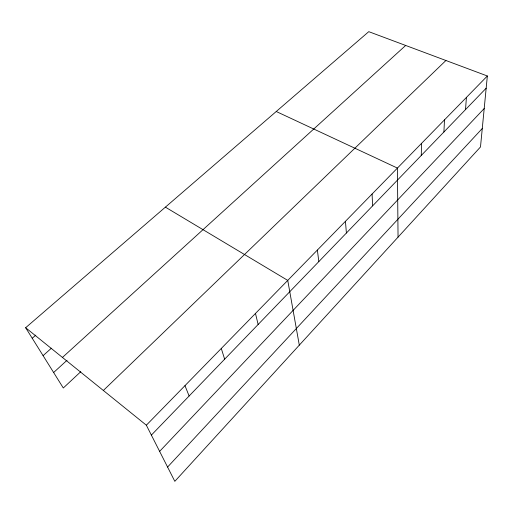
<?xml version="1.0" encoding="UTF-8"?>
<svg xmlns="http://www.w3.org/2000/svg" width="513" height="513" viewBox="0 0 513 513"><rect width="100%" height="100%" fill="white"/><g stroke="black" fill="none" stroke-linecap="round" stroke-linejoin="round"><path stroke-width="0.77" d="M421.269 155.445L421.532 143.39M443.905 131.988L444.502 119.862M465.515 109.596L466.42 97.412M487.35 75.982L480.489 146.955L174.818 481.335L146.352 425.2L25.65 327.724L368.77 31.665L487.35 75.982L146.352 425.2M167.578 467.054L482.278 128.487M159.626 451.376L484.201 108.532M151.38 435.107L486.17 88.198M103.357 390.476L445.932 60.502M80.785 371.688L63.298 387.995L25.65 327.724M53.634 372.521L67.036 360.267M62.439 357.433L405.68 45.458M43.086 355.644L51.409 348.199M32.229 338.259L35.807 335.124M276.238 111.507L397.421 168.078L398.05 237.134M165.398 207.143L287.748 280.399L299.303 345.159M184.975 385.641L189.117 395.998M221.289 348.462L224.643 359.19M255.48 313.437L258.135 324.485M317.361 250.068L318.829 261.598M345.435 221.315L346.403 233.024M372.085 194.023L372.605 205.873"/></g></svg>
